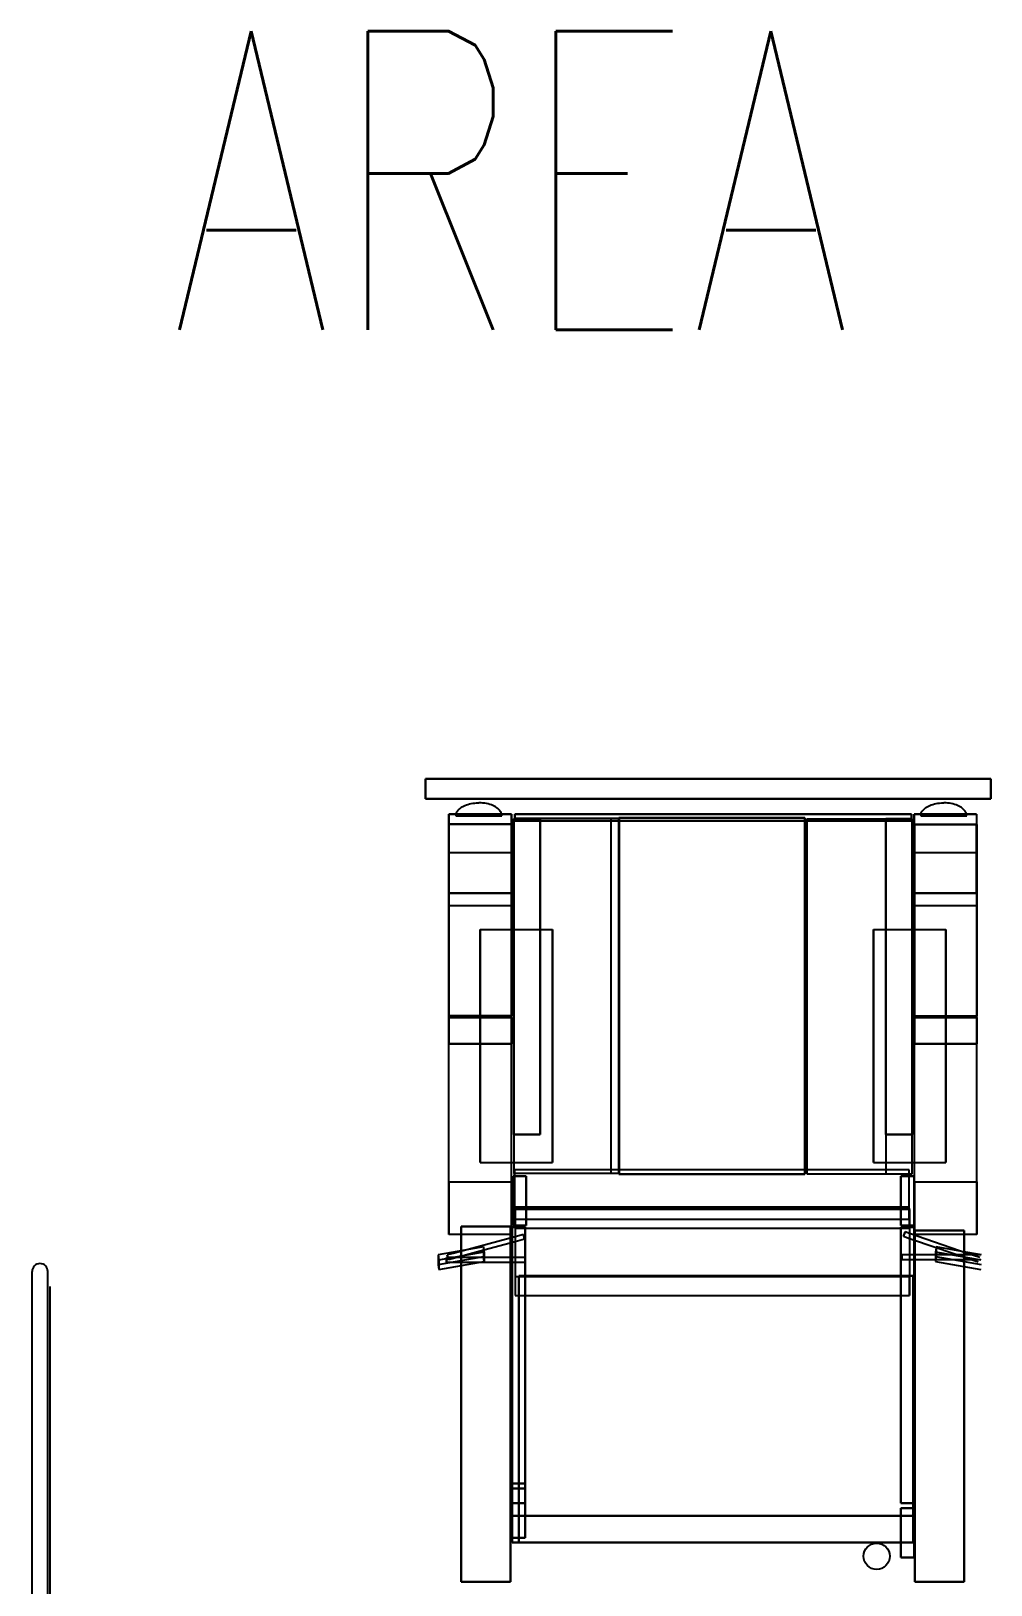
# Model space of a CAD drawing. Header units: inches. Extents: x -430764 to 256483, y 7374 to 217374.
# Drawn here: x -293851 to -289031, y 118949 to 126751 of the extents above; entities that cross this region are included whole.
import ezdxf
from ezdxf.enums import TextEntityAlignment as Align

# ---------------------------------------------------------------- set-up
doc = ezdxf.new("R2010")
doc.units = ezdxf.units.IN
doc.header["$MEASUREMENT"] = 0
doc.layers.add('Labels', color=7, linetype='Continuous', lineweight=5)
doc.layers.add('UNLOADINGAREA-EMBED 1_DWG$0$DwgTemplate', color=7, linetype='Continuous')
doc.styles.add('HZTXT', font='simplexs.shx', dxfattribs={"width": 0.7, "bigfont": 'hztxt.shx'})

msp = doc.modelspace()

# ---------------------------------------------------------------- linework, layer by layer
at = {"layer": 'UNLOADINGAREA-EMBED 1_DWG$0$DwgTemplate', "color": 252, "linetype": 'Continuous'}
for p, q in [((-289031.02167, 122995.52719), (-291870.61167, 122995.52719)), ((-291870.61167, 122995.52719), (-289031.02167, 122995.52719)), ((-291870.61167, 122995.52719), (-291870.61167, 122896.46719)), ((-291870.61167, 122896.46719), (-291870.61167, 122995.52719)), ((-289031.02167, 122995.52719), (-289031.02167, 122896.46719)), ((-289031.02167, 122896.46719), (-289031.02167, 122995.52719)), ((-289031.02167, 122896.46719), (-291870.61167, 122896.46719)), ((-291870.61167, 122896.46719), (-289031.02167, 122896.46719)), ((-291439.40167, 122818.07719), (-291753.09167, 122818.07719)), ((-291753.09167, 122818.07719), (-291753.09167, 122768.54719)), ((-291753.09167, 122818.07719), (-291439.40167, 122818.07719)), ((-291753.09167, 122421.83719), (-291753.09167, 122818.07719)), ((-291486.85167, 122809.88719), (-291717.99167, 122809.88719)), ((-291717.99167, 122809.88719), (-291602.42167, 122809.88719)), ((-291602.42167, 122809.88719), (-291486.85167, 122809.88719)), ((-291439.40167, 122818.07719), (-291439.40167, 122421.83719)), ((-291439.40167, 122768.54719), (-291439.40167, 122818.07719)), ((-290938.27767, 122797.45919), (-291426.97367, 122797.45919)), ((-291426.97367, 122797.45919), (-291426.97367, 121014.37919)), ((-290899.64167, 122797.45919), (-291426.97367, 122797.45919)), ((-291421.85167, 122818.07719), (-291421.85167, 122797.45919)), ((-291421.85167, 122818.07719), (-289430.25167, 122818.07719)), ((-289430.25167, 122818.07719), (-291421.85167, 122818.07719)), ((-291421.85167, 122785.05719), (-291421.85167, 122818.07719)), ((-291421.85167, 122797.45919), (-291421.85167, 122785.05719)), ((-290938.27767, 121014.37919), (-290938.27767, 122797.45919)), ((-290898.65367, 122797.45919), (-290938.27767, 122797.45919)), ((-290899.64167, 121032.95619), (-290899.64167, 122800.52719)), ((-290899.64167, 122800.52719), (-290899.64167, 121011.33719)), ((-289964.81167, 122800.52719), (-290899.64167, 122800.52719)), ((-290899.64167, 122800.52719), (-289964.81167, 122800.52719)), ((-290898.65367, 122797.45919), (-290899.64167, 122797.45919)), ((-290898.65367, 121014.37919), (-290898.65367, 122797.45919)), ((-290898.65367, 122797.45919), (-290898.65367, 121014.37919)), ((-289964.81167, 121011.33719), (-289964.81167, 122800.52719)), ((-289964.81167, 122800.52719), (-289964.81167, 121032.95619)), ((-289430.25167, 122785.05719), (-289430.25167, 122818.07719)), ((-289430.25167, 122818.07719), (-289430.25167, 122785.05719)), ((-289416.86167, 122421.83719), (-289416.86167, 122818.07719)), ((-289416.86167, 122818.07719), (-289416.86167, 122421.83719)), ((-289416.86167, 122818.07719), (-289103.17167, 122818.07719)), ((-289103.17167, 122818.07719), (-289416.86167, 122818.07719)), ((-289152.70167, 122809.88719), (-289383.84167, 122809.88719)), ((-289383.84167, 122809.88719), (-289268.27167, 122809.88719)), ((-289268.27167, 122809.88719), (-289152.70167, 122809.88719)), ((-289103.17167, 122818.07719), (-289103.17167, 122421.83719)), ((-291753.09167, 122768.54719), (-291753.09167, 122421.83719)), ((-291753.09167, 122768.54719), (-291439.40167, 122768.54719)), ((-291753.09167, 121806.80719), (-291753.09167, 122768.54719)), ((-291439.40167, 122768.54719), (-291753.09167, 122768.54719)), ((-291753.09167, 122768.54719), (-291753.09167, 121806.80719)), ((-291439.40167, 122768.54719), (-291439.40167, 121806.80719)), ((-291439.40167, 121806.80719), (-291439.40167, 122768.54719)), ((-291439.40167, 122421.83719), (-291439.40167, 122768.54719)), ((-291426.92167, 122795.45719), (-291294.84167, 122795.45719)), ((-291294.84167, 122795.45719), (-291426.92167, 122795.45719)), ((-291426.92167, 122795.45719), (-291426.92167, 121210.36719)), ((-291426.92167, 121210.36719), (-291426.92167, 122795.45719)), ((-289430.25167, 122785.05719), (-291421.85167, 122785.05719)), ((-291421.85167, 122785.05719), (-289964.81167, 122785.05719)), ((-291294.84167, 121210.36719), (-291294.84167, 122795.45719)), ((-291294.84167, 122795.45719), (-291294.84167, 121210.36719)), ((-289964.81167, 122785.05719), (-289955.51667, 122785.05719)), ((-289955.51667, 122795.39219), (-289955.51667, 121012.31219)), ((-289955.51667, 121032.95619), (-289955.51667, 122795.39219)), ((-289955.51667, 122795.39219), (-289432.16079, 122795.39219)), ((-289955.51667, 122795.39219), (-289559.27667, 122795.39219)), ((-289955.51667, 122785.05719), (-289432.16079, 122785.05719)), ((-289559.27667, 122795.39219), (-289559.27667, 121012.31219)), ((-289559.27667, 122795.39219), (-289427.19667, 122795.39219)), ((-289559.21167, 122795.45719), (-289430.25167, 122795.45719)), ((-289559.21167, 121210.36719), (-289559.21167, 122795.45719)), ((-289559.21167, 122795.45719), (-289559.21167, 121210.36719)), ((-289427.13167, 122795.45719), (-289559.21167, 122795.45719)), ((-289432.16079, 122795.39219), (-289430.25167, 122795.39219)), ((-289432.16079, 122785.05719), (-289430.25167, 122785.05719)), ((-289430.25167, 122795.45719), (-289427.13167, 122795.45719)), ((-289430.25167, 122795.39219), (-289427.19667, 122795.39219)), ((-289427.19667, 121012.31219), (-289427.19667, 122795.39219)), ((-289427.13167, 121210.36719), (-289427.13167, 122795.45719)), ((-289427.13167, 122795.45719), (-289427.13167, 121210.36719)), ((-289414.78167, 121804.85719), (-289414.78167, 122766.46719)), ((-289414.78167, 122766.46719), (-289101.09167, 122766.46719)), ((-289101.09167, 122766.46719), (-289414.78167, 122766.46719)), ((-289414.78167, 122766.46719), (-289414.78167, 121804.85719)), ((-289103.17167, 122421.83719), (-289103.17167, 122766.46719)), ((-289101.09167, 122766.46719), (-289101.09167, 121804.85719)), ((-289101.09167, 121804.85719), (-289101.09167, 122766.46719)), ((-291439.40167, 122624.10419), (-291753.03967, 122624.10419)), ((-291753.03967, 122359.94419), (-291753.03967, 122624.10419)), ((-291753.03967, 121806.80719), (-291753.03967, 122624.10419)), ((-291439.34967, 122624.10419), (-291439.40167, 122624.10419)), ((-291439.34967, 122359.94419), (-291439.34967, 122624.10419)), ((-291439.34967, 120708.94419), (-291439.34967, 122624.10419)), ((-289101.11767, 122624.10419), (-289414.80767, 122624.10419)), ((-289414.80767, 122359.94419), (-289414.80767, 122624.10419)), ((-289414.80767, 122421.83719), (-289414.80767, 122624.10419)), ((-289101.11767, 122359.94419), (-289101.11767, 122624.10419)), ((-289101.11767, 121804.85719), (-289101.11767, 122624.10419)), ((-291753.09167, 122421.83719), (-291439.40167, 122421.83719)), ((-291439.40167, 122421.83719), (-291753.09167, 122421.83719)), ((-289416.86167, 122421.83719), (-289414.78167, 122421.83719)), ((-289103.17167, 122421.83719), (-289416.86167, 122421.83719)), ((-289103.17167, 122421.83719), (-289416.86167, 122421.83719)), ((-289414.80767, 120708.94419), (-289414.80767, 122421.83719)), ((-289414.78167, 122421.83719), (-289103.17167, 122421.83719)), ((-289414.78167, 122421.83719), (-289103.17167, 122421.83719)), ((-291753.03967, 122359.94419), (-291439.34967, 122359.94419)), ((-291753.03967, 120973.10419), (-291753.03967, 122359.94419)), ((-291439.34967, 120973.10419), (-291439.34967, 122359.94419)), ((-289414.80767, 122359.94419), (-289101.11767, 122359.94419)), ((-289414.80767, 120973.10419), (-289414.80767, 122359.94419)), ((-289414.80767, 122359.94419), (-289101.11767, 122359.94419)), ((-289101.11767, 120973.10419), (-289101.11767, 122359.94419)), ((-291596.18167, 122239.18719), (-291596.18167, 121069.18719)), ((-291596.18167, 121069.18719), (-291596.18167, 122239.18719)), ((-291596.18167, 122239.18719), (-291439.34967, 122239.18719)), ((-291439.34967, 122239.18719), (-291426.97367, 122239.18719)), ((-291426.97367, 122239.18719), (-291232.96167, 122239.18719)), ((-291232.96167, 122239.18719), (-291232.96167, 121069.18719)), ((-291232.96167, 121069.18719), (-291232.96167, 122239.18719)), ((-289621.22167, 122239.18719), (-289621.22167, 121069.18719)), ((-289621.22167, 121069.18719), (-289621.22167, 122239.18719)), ((-289621.22167, 122239.18719), (-289427.13167, 122239.18719)), ((-289427.13167, 122239.18719), (-289414.80767, 122239.18719)), ((-289414.80767, 122239.18719), (-289258.00167, 122239.18719)), ((-289258.00167, 122239.18719), (-289258.00167, 121069.18719)), ((-289258.00167, 121069.18719), (-289258.00167, 122239.18719)), ((-291753.09167, 121806.80719), (-291439.40167, 121806.80719)), ((-291439.40167, 121806.80719), (-291753.09167, 121806.80719)), ((-291753.09167, 121798.61719), (-291753.09167, 121666.53719)), ((-291753.09167, 121798.61719), (-291439.40167, 121798.61719)), ((-291753.09167, 121666.53719), (-291753.09167, 121798.61719)), ((-291439.40167, 121798.61719), (-291753.09167, 121798.61719)), ((-291753.03967, 121798.61719), (-291753.03967, 121806.80719)), ((-291753.03967, 121676.50345), (-291753.03967, 121798.61719)), ((-291439.40167, 121798.61719), (-291439.40167, 121666.53719)), ((-291439.40167, 121676.50345), (-291439.40167, 121798.61719)), ((-289414.78167, 121804.85719), (-289101.09167, 121804.85719)), ((-289101.09167, 121804.85719), (-289414.78167, 121804.85719)), ((-289101.09167, 121804.85719), (-289414.78167, 121804.85719)), ((-289414.78167, 121804.85719), (-289101.09167, 121804.85719)), ((-289414.78167, 121666.53719), (-289414.78167, 121798.61719)), ((-289414.78167, 121798.61719), (-289414.78167, 121676.50345)), ((-289101.09167, 121798.61719), (-289414.78167, 121798.61719)), ((-289414.78167, 121798.61719), (-289101.09167, 121798.61719)), ((-289101.09167, 121798.61719), (-289414.78167, 121798.61719)), ((-289414.78167, 121798.61719), (-289101.09167, 121798.61719)), ((-289101.11767, 121798.61719), (-289101.11767, 121804.85719)), ((-289101.11767, 121676.50345), (-289101.11767, 121798.61719)), ((-289101.09167, 121798.61719), (-289101.09167, 121666.53719)), ((-289101.09167, 121666.53719), (-289101.09167, 121798.61719)), ((-291753.09167, 121666.53719), (-291753.03967, 121666.53719)), ((-291439.40167, 121666.53719), (-291753.09167, 121666.53719)), ((-291753.03967, 120708.94419), (-291753.03967, 121676.50345)), ((-291753.03967, 121666.53719), (-291439.40167, 121666.53719)), ((-291439.40167, 121666.53719), (-291439.40167, 121676.50345)), ((-289414.78167, 121676.50345), (-289414.78167, 121666.53719)), ((-289414.78167, 121666.53719), (-289101.11767, 121666.53719)), ((-289101.09167, 121666.53719), (-289414.78167, 121666.53719)), ((-289414.78167, 121666.53719), (-289101.11767, 121666.53719)), ((-289101.09167, 121666.53719), (-289414.78167, 121666.53719)), ((-289101.11767, 120708.94419), (-289101.11767, 121676.50345)), ((-289101.11767, 121666.53719), (-289101.09167, 121666.53719)), ((-291426.92167, 121210.36719), (-291294.84167, 121210.36719)), ((-291294.84167, 121210.36719), (-291426.92167, 121210.36719)), ((-289559.21167, 121210.36719), (-289427.13167, 121210.36719)), ((-289427.19667, 121210.36719), (-289559.21167, 121210.36719)), ((-289427.13167, 121210.36719), (-289427.19667, 121210.36719)), ((-291596.18167, 121069.18719), (-291439.34967, 121069.18719)), ((-291439.34967, 121069.18719), (-291426.97367, 121069.18719)), ((-291426.97367, 121069.18719), (-291232.96167, 121069.18719)), ((-290938.27767, 121014.37919), (-291426.97367, 121014.37919)), ((-291422.83967, 121014.37919), (-291426.97367, 121014.37919)), ((-289441.63967, 121032.95619), (-291422.83967, 121032.95619)), ((-291422.83967, 121032.95619), (-291422.83967, 120785.30619)), ((-291422.83967, 120846.18682), (-291422.83967, 121032.95619)), ((-290898.65367, 121014.37919), (-291422.83967, 121014.37919)), ((-290898.65367, 121014.37919), (-290938.27767, 121014.37919)), ((-290899.64167, 121011.33719), (-290899.64167, 121032.95619)), ((-289964.81167, 121011.33719), (-290899.64167, 121011.33719)), ((-290899.64167, 121011.33719), (-289964.81167, 121011.33719)), ((-289964.81167, 121032.95619), (-289964.81167, 121011.33719)), ((-289955.51667, 121012.31219), (-289955.51667, 121032.95619)), ((-289955.51667, 121012.31219), (-289441.63967, 121012.31219)), ((-289955.51667, 121012.31219), (-289559.27667, 121012.31219)), ((-289621.22167, 121069.18719), (-289427.19667, 121069.18719)), ((-289559.27667, 121012.31219), (-289427.19667, 121012.31219)), ((-289441.63967, 120846.18682), (-289441.63967, 121032.95619)), ((-289441.63967, 120785.30619), (-289441.63967, 121032.95619)), ((-289441.63967, 121012.31219), (-289427.19667, 121012.31219)), ((-289427.19667, 121069.18719), (-289414.80767, 121069.18719)), ((-289414.80767, 121069.18719), (-289258.00167, 121069.18719)), ((-291753.03967, 120973.10419), (-291439.34967, 120973.10419)), ((-291753.03967, 120973.10419), (-291753.03967, 120708.94419)), ((-291439.34967, 120973.10419), (-291439.34967, 120708.94419)), ((-291431.08167, 121001.97719), (-291365.04167, 121001.97719)), ((-291422.83967, 121001.97719), (-291431.08167, 121001.97719)), ((-291431.08167, 120754.32719), (-291431.08167, 121001.97719)), ((-291431.08167, 121001.97719), (-291431.08167, 120754.32719)), ((-291365.04167, 121001.97719), (-291422.83967, 121001.97719)), ((-291365.04167, 121001.97719), (-291365.04167, 120754.32719)), ((-291365.04167, 120754.32719), (-291365.04167, 121001.97719)), ((-289482.90167, 121001.97719), (-289482.90167, 120754.32719)), ((-289482.90167, 121001.97719), (-289416.86167, 121001.97719)), ((-289482.90167, 120754.32719), (-289482.90167, 121001.97719)), ((-289441.63967, 121001.97719), (-289482.90167, 121001.97719)), ((-289416.86167, 121001.97719), (-289441.63967, 121001.97719)), ((-289416.86167, 121001.97719), (-289416.86167, 120754.32719)), ((-289416.86167, 120754.32719), (-289416.86167, 121001.97719)), ((-289414.80767, 120973.10419), (-289414.80767, 120708.94419)), ((-289414.80767, 120973.10419), (-289101.11767, 120973.10419)), ((-289414.80767, 120973.10419), (-289101.11767, 120973.10419)), ((-289101.11767, 120973.10419), (-289101.11767, 120708.94419)), ((-291422.83967, 120846.18682), (-291422.83967, 120839.99557)), ((-289441.63967, 120846.18682), (-291422.83967, 120846.18682)), ((-289441.63967, 120839.99557), (-289441.63967, 120846.18682)), ((-291422.83967, 120839.99557), (-291422.83967, 120785.87318)), ((-291422.83967, 120839.99557), (-289441.63967, 120839.99557)), ((-291422.83967, 120785.87318), (-291422.83967, 120785.30619)), ((-291422.83967, 120785.30619), (-289441.63967, 120785.30619)), ((-291420.78567, 120834.08053), (-291420.78567, 120741.00069)), ((-291420.78567, 120834.08053), (-291420.78567, 120822.25518)), ((-289441.63967, 120834.08053), (-291420.78567, 120834.08053)), ((-291420.78567, 120822.25518), (-291420.78567, 120495.27769)), ((-289441.63967, 120839.99557), (-289441.63967, 120822.25518)), ((-289439.58567, 120834.08053), (-289441.63967, 120834.08053)), ((-289441.63967, 120822.25518), (-289441.63967, 120785.30619)), ((-289439.58567, 120741.00069), (-289439.58567, 120834.08053)), ((-289439.58567, 120834.08053), (-289439.58567, 120605.75669)), ((-291691.08167, 120708.94419), (-291753.03967, 120708.94419)), ((-291420.78567, 120697.05119), (-291724.88045, 120615.56929)), ((-291691.08167, 120709.5858), (-291691.08167, 120748.21719)), ((-291443.43167, 120748.21719), (-291691.08167, 120748.21719)), ((-291691.08167, 120748.21719), (-291691.08167, 118965.00719)), ((-291691.08167, 120748.21719), (-291443.43167, 120748.21719)), ((-291691.08167, 120626.237), (-291691.08167, 120709.5858)), ((-291443.43167, 120708.94419), (-291691.08167, 120708.94419)), ((-291443.43167, 118965.00719), (-291443.43167, 120748.21719)), ((-291443.43167, 120748.21719), (-291443.43167, 120709.5858)), ((-291443.43167, 120709.5858), (-291443.43167, 120690.98322)), ((-291439.34967, 120708.94419), (-291443.43167, 120708.94419)), ((-291443.43167, 120690.98322), (-291443.43167, 120665.34461)), ((-291435.24167, 119359.29719), (-291435.24167, 120746.13719)), ((-291420.78567, 120746.13719), (-291435.24167, 120746.13719)), ((-291435.24167, 119458.35719), (-291435.24167, 120746.13719)), ((-291435.24167, 120746.13719), (-291369.20167, 120746.13719)), ((-291435.24167, 120746.13719), (-291435.24167, 120693.17772)), ((-291435.24167, 120746.13719), (-291435.24167, 120693.17772)), ((-291435.24167, 120693.17772), (-291435.24167, 120667.53911)), ((-291435.24167, 120693.17772), (-291435.24167, 120667.53911)), ((-291365.04167, 120754.32719), (-291431.08167, 120754.32719)), ((-291431.08167, 120754.32719), (-291420.78567, 120754.32719)), ((-291420.78567, 120754.32719), (-291365.04167, 120754.32719)), ((-291369.20167, 120746.13719), (-291420.78567, 120746.13719)), ((-291420.78567, 120741.00069), (-289439.58567, 120741.00069)), ((-291420.78567, 120741.00069), (-291420.78567, 120402.19785)), ((-291379.14427, 120708.20897), (-291420.78567, 120697.05119)), ((-291372.73462, 120684.28781), (-291379.14427, 120708.20897)), ((-291379.14427, 120708.20897), (-291375.93944, 120696.24839)), ((-291375.93944, 120696.24839), (-291372.73462, 120684.28781)), ((-291369.20167, 120746.13719), (-291369.20167, 119359.29719)), ((-291369.20167, 119458.35719), (-291369.20167, 120746.13719)), ((-291369.20167, 120746.13719), (-291369.20167, 119458.35719)), ((-291369.20167, 119433.52719), (-291369.20167, 120746.13719)), ((-289416.86167, 120754.32719), (-289482.90167, 120754.32719)), ((-289482.90167, 120754.32719), (-289439.58567, 120754.32719)), ((-289439.58567, 120746.13719), (-289482.90167, 120746.13719)), ((-289482.90167, 120746.13719), (-289482.90167, 119359.29719)), ((-289482.90167, 120746.13719), (-289416.86167, 120746.13719)), ((-289482.90167, 119359.29719), (-289482.90167, 120746.13719)), ((-289469.96412, 120697.76489), (-289461.90142, 120721.18065)), ((-289465.93277, 120709.47277), (-289469.96412, 120697.76489)), ((-289439.58567, 120687.30474), (-289469.96412, 120697.76489)), ((-289461.90142, 120721.18065), (-289465.93277, 120709.47277)), ((-289439.58567, 120713.49672), (-289461.90142, 120721.18065)), ((-289439.58567, 120754.32719), (-289416.86167, 120754.32719)), ((-289416.86167, 120746.13719), (-289439.58567, 120746.13719)), ((-289439.58567, 120741.00069), (-289439.58567, 120402.19785)), ((-289149.83245, 120613.72664), (-289439.58567, 120713.49672)), ((-289416.86167, 120746.13719), (-289416.86167, 119359.29719)), ((-289416.86167, 120705.67222), (-289416.86167, 120746.13719)), ((-289416.86167, 120679.48024), (-289416.86167, 120705.67222)), ((-289412.70167, 120708.94419), (-289414.80767, 120708.94419)), ((-289412.70167, 120711.36651), (-289412.70167, 120728.58719)), ((-289412.70167, 120728.58719), (-289165.05167, 120728.58719)), ((-289412.70167, 120728.58719), (-289412.70167, 118964.09719)), ((-289165.05167, 120728.58719), (-289412.70167, 120728.58719)), ((-289412.70167, 120704.23981), (-289412.70167, 120711.36651)), ((-289165.05167, 120708.94419), (-289412.70167, 120708.94419)), ((-289412.70167, 120678.04784), (-289412.70167, 120704.23981)), ((-289165.05167, 120728.58719), (-289165.05167, 120711.36651)), ((-289165.05167, 118964.09719), (-289165.05167, 120728.58719)), ((-289165.05167, 120711.36651), (-289165.05167, 120621.14473)), ((-289101.11767, 120708.94419), (-289165.05167, 120708.94419)), ((-291673.62251, 120629.30381), (-291807.0981, 120605.85802)), ((-291802.79771, 120581.56206), (-291575.16924, 120621.54637)), ((-291724.88045, 120615.56929), (-291761.88273, 120605.65457)), ((-291577.38711, 120629.45138), (-291755.47308, 120581.73341)), ((-291691.08167, 120552.26165), (-291691.08167, 120626.237)), ((-291579.46964, 120645.84233), (-291673.62251, 120629.30381)), ((-291576.6055, 120629.66081), (-291579.46964, 120645.84233)), ((-291579.46964, 120645.84233), (-291579.46964, 120640.23101)), ((-291579.46964, 120640.23101), (-291579.46964, 120596.91832)), ((-291420.78567, 120671.41258), (-291577.38711, 120629.45138)), ((-291575.16924, 120621.54637), (-291576.6055, 120629.66081)), ((-291575.16924, 120621.54637), (-291575.16924, 120593.36769)), ((-291443.43167, 120665.34461), (-291443.43167, 120593.36769)), ((-291435.24167, 120667.53911), (-291435.24167, 120593.36769)), ((-291435.24167, 120667.53911), (-291435.24167, 120593.36769)), ((-291372.73462, 120684.28781), (-291420.78567, 120671.41258)), ((-289305.67339, 120641.19503), (-289439.58567, 120687.30474)), ((-289416.86167, 120605.75669), (-289416.86167, 120679.48024)), ((-289412.70167, 120605.75669), (-289412.70167, 120678.04784)), ((-289306.43016, 120641.4556), (-289309.9541, 120621.54637)), ((-289309.9541, 120621.54637), (-289082.32564, 120581.56206)), ((-289309.9541, 120621.54637), (-289309.9541, 120605.75669)), ((-289305.65371, 120645.84233), (-289306.43016, 120641.4556)), ((-289095.31192, 120568.76173), (-289305.67339, 120641.19503)), ((-289305.65371, 120645.84233), (-289305.65371, 120641.22547)), ((-289177.96252, 120623.4126), (-289305.65371, 120645.84233)), ((-289305.65371, 120641.22547), (-289305.65371, 120605.75669)), ((-289078.02524, 120605.85802), (-289177.96252, 120623.4126)), ((-289165.05167, 120621.14473), (-289165.05167, 120547.16938)), ((-289087.24922, 120592.17749), (-289149.83245, 120613.72664)), ((-291807.0981, 120605.85802), (-291802.79771, 120581.56206)), ((-291807.0981, 120605.85802), (-291807.0981, 120556.93401)), ((-291579.46964, 120596.91832), (-291807.0981, 120556.93401)), ((-291807.0981, 120556.93401), (-291802.79771, 120532.63806)), ((-291802.79771, 120581.56206), (-291802.79771, 120532.63806)), ((-291802.79771, 120532.63806), (-291575.16924, 120572.62236)), ((-291765.42867, 120593.36769), (-291765.42867, 120568.60269)), ((-291765.42867, 120568.60269), (-291765.42867, 120593.36769)), ((-291607.53056, 120593.36769), (-291765.42867, 120593.36769)), ((-291747.4454, 120568.60269), (-291765.42867, 120568.60269)), ((-291755.47308, 120581.73341), (-291761.88273, 120605.65457)), ((-291761.88273, 120605.65457), (-291758.6779, 120593.69399)), ((-291758.6779, 120593.69399), (-291755.47308, 120581.73341)), ((-291598.05302, 120568.60269), (-291747.4454, 120568.60269)), ((-291691.08167, 118965.00719), (-291691.08167, 120552.26165)), ((-291578.59719, 120593.36769), (-291607.53056, 120593.36769)), ((-291420.78567, 120568.60269), (-291598.05302, 120568.60269)), ((-291575.16924, 120572.62236), (-291579.46964, 120596.91832)), ((-291420.78567, 120593.36769), (-291578.59719, 120593.36769)), ((-291575.16924, 120593.36769), (-291575.16924, 120573.0229)), ((-291575.16924, 120573.0229), (-291575.16924, 120572.62236)), ((-291443.43167, 120593.36769), (-291443.43167, 120568.60269)), ((-291443.43167, 120568.60269), (-291443.43167, 118965.00719)), ((-291435.24167, 120593.36769), (-291435.24167, 120568.60269)), ((-291435.24167, 120593.36769), (-291435.24167, 120568.60269)), ((-291435.24167, 120568.60269), (-291435.24167, 119433.52719)), ((-291435.24167, 120568.60269), (-291435.24167, 119458.35719)), ((-291369.18867, 120593.36769), (-291420.78567, 120593.36769)), ((-291369.18867, 120568.60269), (-291420.78567, 120568.60269)), ((-291369.18867, 120593.36769), (-291369.18867, 120568.60269)), ((-291369.18867, 120568.60269), (-291369.18867, 120593.36769)), ((-289478.79367, 120605.75669), (-289478.79367, 120594.23881)), ((-289478.79367, 120580.99169), (-289478.79367, 120605.75669)), ((-289082.55367, 120605.75669), (-289478.79367, 120605.75669)), ((-289478.79367, 120594.23881), (-289478.79367, 120580.99169)), ((-289439.58567, 120580.99169), (-289478.79367, 120580.99169)), ((-289439.58567, 120605.75669), (-289439.58567, 120594.23881)), ((-289439.58567, 120594.23881), (-289439.58567, 120501.47719)), ((-289308.70007, 120580.99169), (-289439.58567, 120580.99169)), ((-289416.86167, 120580.99169), (-289416.86167, 120605.75669)), ((-289416.86167, 119359.29719), (-289416.86167, 120580.99169)), ((-289412.70167, 120580.99169), (-289412.70167, 120605.75669)), ((-289412.70167, 118964.09719), (-289412.70167, 120580.99169)), ((-289309.9541, 120605.75669), (-289309.9541, 120580.99169)), ((-289305.65371, 120596.91832), (-289309.9541, 120572.62236)), ((-289309.9541, 120580.99169), (-289309.9541, 120572.62236)), ((-289309.9541, 120572.62236), (-289082.32564, 120532.63806)), ((-289207.67209, 120580.99169), (-289308.70007, 120580.99169)), ((-289305.65371, 120605.75669), (-289305.65371, 120597.30726)), ((-289305.65371, 120597.30726), (-289305.65371, 120596.91832)), ((-289078.02524, 120556.93401), (-289305.65371, 120596.91832)), ((-289082.55367, 120580.99169), (-289207.67209, 120580.99169)), ((-289165.05167, 120547.16938), (-289165.05167, 118964.09719)), ((-293845.75497, 118566.82297), (-293845.75497, 120523.11227)), ((-293767.16737, 118566.82297), (-293767.16737, 120523.11227)), ((-291402.22167, 120495.27769), (-291420.78567, 120495.27769)), ((-291420.78567, 120495.27769), (-291420.78567, 120402.19785)), ((-291402.22167, 120501.47719), (-291402.22167, 119162.21719)), ((-289421.02167, 120501.47719), (-291402.22167, 120501.47719)), ((-291402.22167, 119162.21719), (-291402.22167, 120501.47719)), ((-291402.22167, 120501.47719), (-289421.02167, 120501.47719)), ((-289439.58567, 120495.27769), (-291402.22167, 120495.27769)), ((-289439.58567, 120501.47719), (-289439.58567, 120495.27769)), ((-289439.58567, 120402.19785), (-289439.58567, 120495.27769)), ((-289421.02167, 119162.21719), (-289421.02167, 120501.47719)), ((-289421.02167, 120501.47719), (-289421.02167, 119162.21719)), ((-293756.10567, 118665.71787), (-293756.10567, 120447.33343)), ((-291420.78567, 120402.19785), (-291402.22167, 120402.19785)), ((-291402.22167, 120402.19785), (-289439.58567, 120402.19785)), ((-291435.24167, 119458.35719), (-291402.22167, 119458.35719)), ((-291369.20167, 119458.35719), (-291435.24167, 119458.35719)), ((-291402.22167, 119458.35719), (-291369.20167, 119458.35719)), ((-291435.24167, 119433.52719), (-291369.20167, 119433.52719)), ((-291435.24167, 119185.87719), (-291435.24167, 119433.52719)), ((-291435.24167, 119433.52719), (-291435.24167, 119359.29719)), ((-291402.22167, 119433.52719), (-291435.24167, 119433.52719)), ((-291435.24167, 119433.52719), (-291435.24167, 119296.24719)), ((-291369.20167, 119433.52719), (-291402.22167, 119433.52719)), ((-291369.20167, 119433.52719), (-291369.20167, 119185.87719)), ((-291369.20167, 119359.29719), (-291369.20167, 119433.52719)), ((-291369.20167, 119185.87719), (-291369.20167, 119433.52719)), ((-291369.20167, 119359.29719), (-291435.24167, 119359.29719)), ((-291435.24167, 119359.29719), (-291369.20167, 119359.29719)), ((-291435.24167, 119296.24719), (-291435.24167, 119162.21719)), ((-291435.24167, 119162.21719), (-291435.24167, 119296.24719)), ((-291402.22167, 119296.24719), (-291435.24167, 119296.24719)), ((-291435.24167, 119296.24719), (-289421.02167, 119296.24719)), ((-291435.24167, 119296.24719), (-291435.24167, 119185.87719)), ((-289421.02167, 119296.24719), (-291402.22167, 119296.24719)), ((-289482.90167, 119359.29719), (-289421.02167, 119359.29719)), ((-289416.86167, 119359.29719), (-289482.90167, 119359.29719)), ((-289482.90167, 119334.46719), (-289482.90167, 119162.21719)), ((-289421.02167, 119334.46719), (-289482.90167, 119334.46719)), ((-289482.90167, 119086.81719), (-289482.90167, 119334.46719)), ((-289482.90167, 119334.46719), (-289416.86167, 119334.46719)), ((-289421.02167, 119359.29719), (-289416.86167, 119359.29719)), ((-289416.86167, 119334.46719), (-289421.02167, 119334.46719)), ((-289421.02167, 119296.24719), (-289421.02167, 119162.21719)), ((-289421.02167, 119162.21719), (-289421.02167, 119296.24719)), ((-289416.86167, 119086.81719), (-289416.86167, 119334.46719)), ((-289416.86167, 119334.46719), (-289416.86167, 119086.81719)), ((-291369.20167, 119185.87719), (-291435.24167, 119185.87719)), ((-291435.24167, 119185.87719), (-291369.20167, 119185.87719)), ((-289421.02167, 119162.21719), (-291435.24167, 119162.21719)), ((-291435.24167, 119162.21719), (-291402.22167, 119162.21719)), ((-289421.02167, 119162.21719), (-291402.22167, 119162.21719)), ((-291402.22167, 119162.21719), (-289421.02167, 119162.21719)), ((-291402.22167, 119162.21719), (-289421.02167, 119162.21719)), ((-289482.90167, 119162.21719), (-289482.90167, 119086.81719)), ((-289482.90167, 119086.81719), (-289416.86167, 119086.81719)), ((-289416.86167, 119086.81719), (-289482.90167, 119086.81719)), ((-291691.08167, 118965.00719), (-291443.43167, 118965.00719)), ((-291443.43167, 118965.00719), (-291691.08167, 118965.00719)), ((-289412.70167, 118964.09719), (-289165.05167, 118964.09719)), ((-289165.05167, 118964.09719), (-289412.70167, 118964.09719))]:
    msp.add_line(p, q, dxfattribs=at)
msp.add_circle((-289604.71167, 119093.05719), 66.04, dxfattribs=at)
msp.add_circle((-289604.71167, 119093.05719), 66.04, dxfattribs=at)
for centre, radius, start, end in [((-291679.72081, 122809.86178), 38.27088, 167.60413083, 179.961951735), ((-291525.12254, 122809.86178), 38.27088, 0.038048265, 12.39586917), ((-289345.57081, 122809.86178), 38.27088, 167.60413083, 179.961951735), ((-289190.97254, 122809.86178), 38.27088, 0.038048265, 12.39586917), ((-293806.46117, 120523.11227), 39.2938, 0, 180), ((-293806.46117, 120523.11227), 39.2938, 0, 180)]:
    msp.add_arc(centre, radius, start, end, dxfattribs=at)
for points in [[(-291717.0995, 122818.07719), (-291716.81992, 122819.35549), (-291716.47486, 122820.62912), (-291716.06491, 122821.89589), (-291714.69662, 122826.12402), (-291712.60345, 122830.27544), (-291709.82508, 122834.27141), (-291706.49273, 122839.06415), (-291702.17361, 122843.63258), (-291696.98529, 122847.85236), (-291690.17532, 122853.39106), (-291681.86448, 122858.32597), (-291672.44018, 122862.42704), (-291662.81175, 122866.61693), (-291652.02374, 122869.93487), (-291640.60075, 122872.2195), (-291629.17776, 122874.50413), (-291617.12348, 122875.75472), (-291605.02408, 122875.91045), (-291604.15676, 122875.92161), (-291603.28922, 122875.92719), (-291602.42167, 122875.92719)], [(-291487.74385, 122818.07719), (-291488.02343, 122819.35549), (-291488.36849, 122820.62912), (-291488.77844, 122821.89589), (-291490.14672, 122826.12402), (-291492.2399, 122830.27544), (-291495.01827, 122834.27141), (-291498.35062, 122839.06415), (-291502.66973, 122843.63258), (-291507.85806, 122847.85236), (-291514.66803, 122853.39106), (-291522.97887, 122858.32597), (-291532.40316, 122862.42704), (-291542.03159, 122866.61693), (-291552.8196, 122869.93487), (-291564.2426, 122872.2195), (-291575.66559, 122874.50413), (-291587.71987, 122875.75472), (-291599.81926, 122875.91045), (-291600.68659, 122875.92161), (-291601.55413, 122875.92719), (-291602.42167, 122875.92719)], [(-289382.9495, 122818.07719), (-289382.66992, 122819.35549), (-289382.32486, 122820.62912), (-289381.91491, 122821.89589), (-289380.54662, 122826.12402), (-289378.45345, 122830.27544), (-289375.67508, 122834.27141), (-289372.34273, 122839.06415), (-289368.02361, 122843.63258), (-289362.83529, 122847.85236), (-289356.02532, 122853.39106), (-289347.71448, 122858.32597), (-289338.29018, 122862.42704), (-289328.66175, 122866.61693), (-289317.87374, 122869.93487), (-289306.45075, 122872.2195), (-289295.02776, 122874.50413), (-289282.97348, 122875.75472), (-289270.87408, 122875.91045), (-289270.00676, 122875.92161), (-289269.13922, 122875.92719), (-289268.27167, 122875.92719)], [(-289153.59385, 122818.07719), (-289153.87343, 122819.35549), (-289154.21849, 122820.62912), (-289154.62844, 122821.89589), (-289155.99672, 122826.12402), (-289158.0899, 122830.27544), (-289160.86827, 122834.27141), (-289164.20062, 122839.06415), (-289168.51973, 122843.63258), (-289173.70806, 122847.85236), (-289180.51803, 122853.39106), (-289188.82887, 122858.32597), (-289198.25316, 122862.42704), (-289207.88159, 122866.61693), (-289218.6696, 122869.93487), (-289230.0926, 122872.2195), (-289241.51559, 122874.50413), (-289253.56987, 122875.75472), (-289265.66926, 122875.91045), (-289266.53659, 122875.92161), (-289267.40413, 122875.92719), (-289268.27167, 122875.92719)]]:
    msp.add_open_spline(points, degree=3, knots=[0.1243358603, 0.1243358603, 0.1243358603, 0.1243358603, 0.1828571429, 0.1828571429, 0.1828571429, 0.378184786, 0.378184786, 0.378184786, 0.612459265, 0.612459265, 0.612459265, 0.9199578567, 0.9199578567, 0.9199578567, 1.234117122, 1.234117122, 1.234117122, 1.5482763874, 1.5482763874, 1.5482763874, 1.5707963268, 1.5707963268, 1.5707963268, 1.5707963268], dxfattribs=at)

# ---------------------------------------------------------------- texts
at = {"layer": 'Labels', "style": 'HZTXT', "width": 0.7}
msp.add_text('LOADING AREA', height=1500, dxfattribs=at).set_placement((-294703.15539, 126000.64104), align=Align.MIDDLE_CENTER)

doc.saveas('drawing.dxf')
